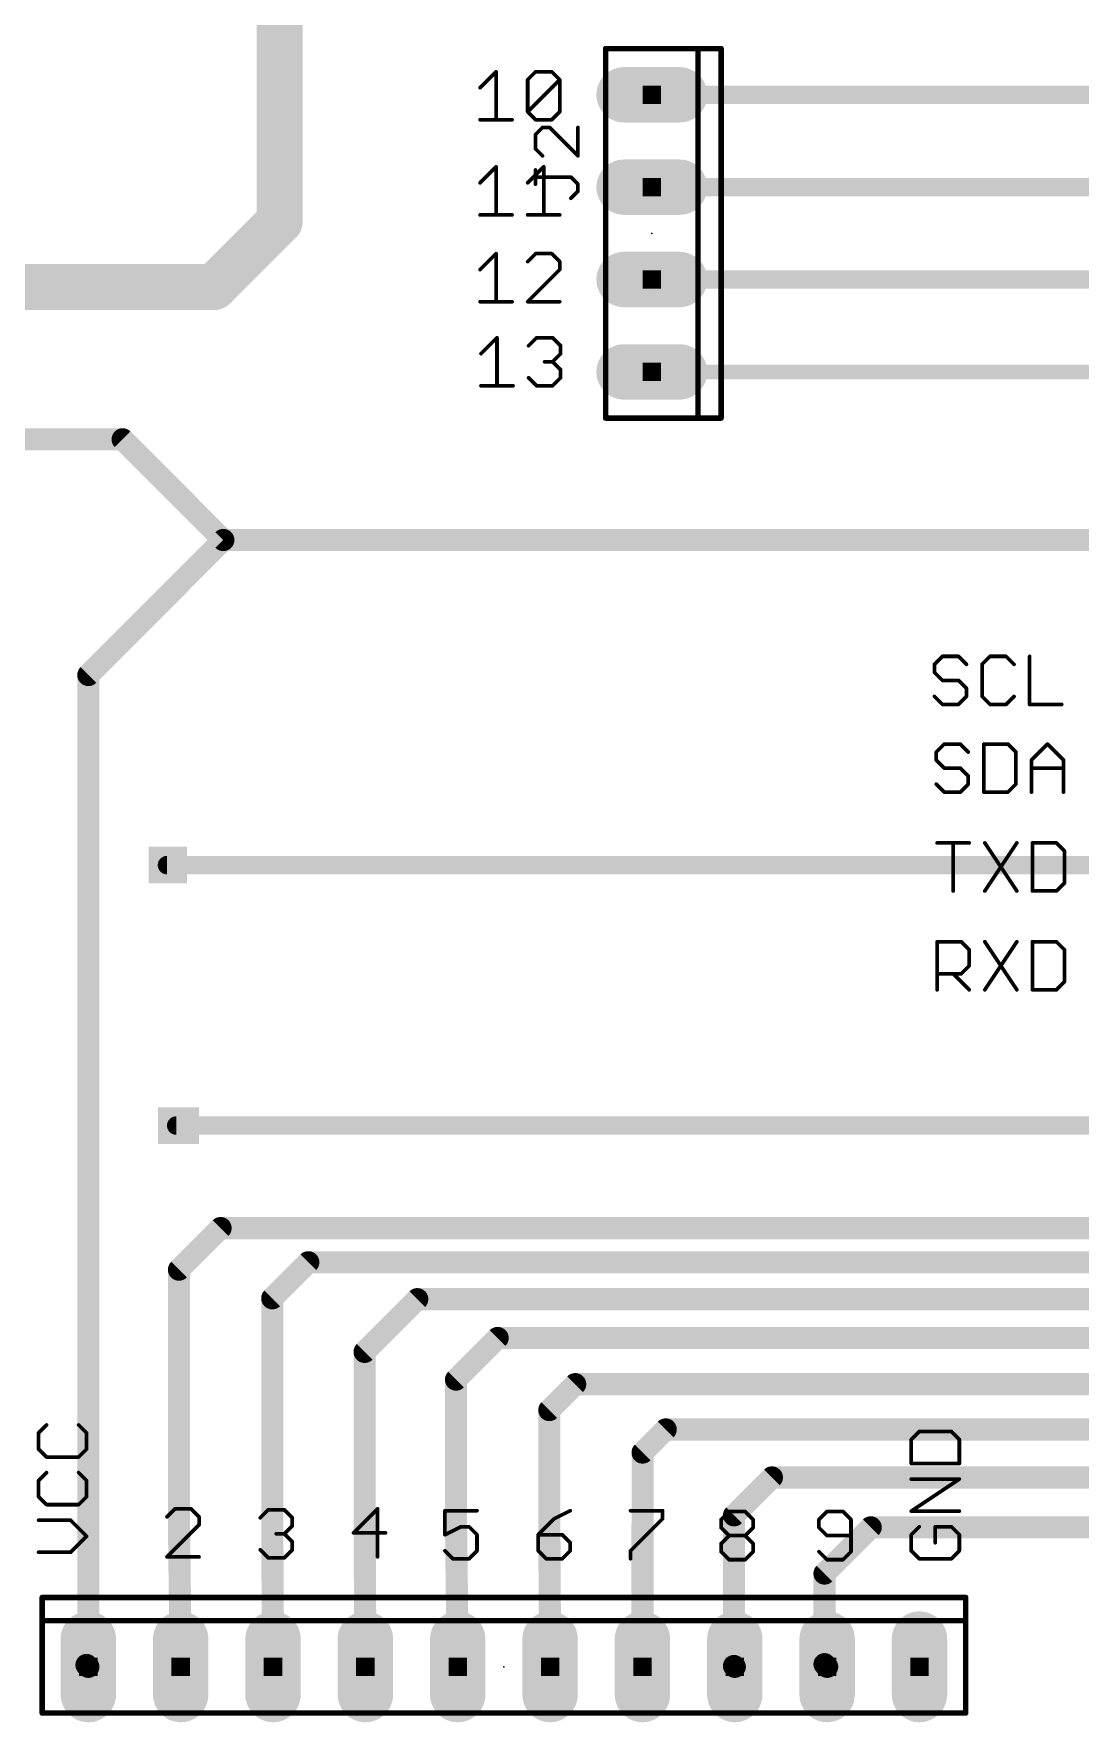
# Model space of a CAD drawing. Extents: x 0 to 165, y 0 to 217.
# Drawn here: x 71.65 to 100.43, y 90.02 to 136.45 of the extents above; entities that cross this region are included whole.
import ezdxf

# ---------------------------------------------------------------- set-up
doc = ezdxf.new("R2010")
doc.units = 0
for name, color, linetype in [('16', 175, 'CONTINUOUS'), ('17', 82, 'CONTINUOUS'), ('18', 82, 'CONTINUOUS'), ('20', 7, 'CONTINUOUS'), ('21', 253, 'CONTINUOUS'), ('23', 7, 'CONTINUOUS'), ('25', 253, 'CONTINUOUS')]:
    doc.layers.add(name, color=color, linetype=linetype)

# ---------------------------------------------------------------- blocks, each defined once
blk = doc.blocks.new('RECT')
blk.add_solid([(-0.5, -0.5), (0.5, -0.5), (-0.5, 0.5), (0.5, 0.5)])
blk = doc.blocks.new('LONGP100')
at = {"const_width": 1}
blk.add_lwpolyline([(-0.5, 0), (0.5, 0)], dxfattribs=at)
at = {"const_width": 0.5}
for points in [[(-0.5, 0.25, 1), (-0.5, -0.25)], [(0.5, -0.25, 1), (0.5, 0.25)]]:
    blk.add_lwpolyline(points, format="xyb", dxfattribs=at)
blk = doc.blocks.new('SQUAREV')
blk.add_solid([(-0.5, -0.5), (0.5, -0.5), (-0.5, 0.5), (0.5, 0.5)])

msp = doc.modelspace()

# ---------------------------------------------------------------- linework, layer by layer
at = {"layer": '16'}
for points, const_width in [([(78.4098, 131.2926), (78.4098, 138.811)], 1.27), ([(88.646, 134.7724), (155.0162, 134.7724)], 0.508), ([(88.646, 132.2324), (153.924, 132.2324)], 0.508), ([(76.6064, 129.4892), (78.4098, 131.2926)], 1.27), ([(31.9786, 129.4892), (76.6064, 129.4892)], 1.27), ([(88.646, 129.6924), (153.7462, 129.6924)], 0.508), ([(88.646, 127.1524), (118.745, 127.1524)], 0.4064), ([(54.4068, 125.2982), (74.0918, 125.2982)], 0.6096), ([(74.0918, 125.2982), (76.8604, 122.5296)], 0.6096), ([(73.1482, 118.8174), (76.8604, 122.5296)], 0.6096), ([(76.8604, 122.5296), (102.743, 122.5296)], 0.6096), ([(73.1482, 91.5416), (73.1482, 118.8174)], 0.6096), ([(75.311, 113.5888), (102.7176, 113.5888)], 0.508), ([(75.565, 106.426), (102.9208, 106.426)], 0.508), ([(76.7842, 103.6066), (75.6412, 102.4636)], 0.6096), ([(125.2728, 103.6066), (76.7842, 103.6066)], 0.6096), ([(75.6412, 102.4636), (75.6412, 95.4824)], 0.6096), ([(79.1972, 102.6668), (78.2066, 101.6762)], 0.6096), ([(126.7968, 102.6668), (79.1972, 102.6668)], 0.6096), ([(78.2066, 101.6762), (78.2066, 95.5078)], 0.6096), ([(82.1944, 101.6508), (80.7466, 100.203)], 0.6096), ([(128.3462, 101.6508), (82.1944, 101.6508)], 0.6096), ([(84.4042, 100.584), (83.2612, 99.441)], 0.6096), ([(129.7178, 100.584), (84.4042, 100.584)], 0.6096), ([(80.7466, 100.203), (80.7466, 95.5078)], 0.6096), ([(83.2612, 99.441), (83.2612, 95.4824)], 0.6096), ([(86.5378, 99.314), (85.8266, 98.6028)], 0.6096), ([(130.8354, 99.314), (86.5378, 99.314)], 0.6096), ([(85.8266, 98.6028), (85.8266, 95.5078)], 0.6096), ([(89.027, 98.0694), (88.392, 97.4344)], 0.6096), ([(132.461, 98.0694), (89.027, 98.0694)], 0.6096), ([(88.392, 97.4344), (88.392, 95.5332)], 0.6096), ([(91.948, 96.7486), (90.9066, 95.7072)], 0.6096), ([(133.0452, 96.7486), (91.948, 96.7486)], 0.6096), ([(75.6412, 95.4824), (75.6882, 91.5416)], 0.6096), ([(78.2066, 95.5078), (78.2282, 91.5416)], 0.6096), ([(80.7466, 95.5078), (80.7682, 91.5416)], 0.6096), ([(83.2612, 95.4824), (83.3082, 91.5416)], 0.6096), ([(85.8266, 95.5078), (85.8482, 91.5416)], 0.6096), ([(88.392, 95.5332), (88.3882, 91.5416)], 0.6096), ([(90.9066, 95.7072), (90.9066, 91.5632)], 0.6096), ([(94.6658, 95.377), (93.3958, 94.107)], 0.6096), ([(134.112, 95.377), (94.6658, 95.377)], 0.6096), ([(93.3958, 94.107), (93.3958, 91.614)], 0.6096), ([(73.0974, 91.5924), (73.1482, 91.5416)], 0.6096), ([(90.9066, 91.5632), (90.9282, 91.5416)], 0.6096), ([(93.3958, 91.614), (93.4682, 91.5416)], 0.6096)]:
    msp.add_lwpolyline(points, dxfattribs=dict(at, const_width=const_width))
for points, const_width in [([(88.646, 134.8994, 1), (88.646, 134.6454)], 0.254), ([(88.646, 132.3594, 1), (88.646, 132.1054)], 0.254), ([(78.6343, 131.0681, 1), (78.1853, 131.5171)], 0.635), ([(78.0923, 131.2926, 1), (78.7273, 131.2926)], 0.635), ([(76.3819, 129.7137, 1), (76.8309, 129.2647)], 0.635), ([(76.6064, 129.1717, 1), (76.6064, 129.8067)], 0.635), ([(88.646, 129.8194, 1), (88.646, 129.5654)], 0.254), ([(88.646, 127.254, 1), (88.646, 127.0508)], 0.2032), ([(74.1996, 125.406, 1), (73.984, 125.1904)], 0.3048), ([(74.0918, 125.1458, 1), (74.0918, 125.4506)], 0.3048), ([(76.8604, 122.682, 1), (76.8604, 122.3772)], 0.3048), ([(76.9682, 122.4218, 1), (76.7526, 122.6374)], 0.3048), ([(76.7526, 122.4218, 1), (76.9682, 122.6374)], 0.3048), ([(73.0404, 118.9252, 1), (73.256, 118.7096)], 0.3048), ([(73.3006, 118.8174, 1), (72.9958, 118.8174)], 0.3048), ([(75.311, 113.7158, 1), (75.311, 113.4618)], 0.254), ([(75.565, 106.553, 1), (75.565, 106.299)], 0.254), ([(76.7842, 103.759, 1), (76.7842, 103.4542)], 0.3048), ([(76.892, 103.4988, 1), (76.6764, 103.7144)], 0.3048), ([(75.5334, 102.5714, 1), (75.749, 102.3558)], 0.3048), ([(75.7936, 102.4636, 1), (75.4888, 102.4636)], 0.3048), ([(79.1972, 102.8192, 1), (79.1972, 102.5144)], 0.3048), ([(79.305, 102.559, 1), (79.0894, 102.7746)], 0.3048), ([(78.0988, 101.784, 1), (78.3144, 101.5684)], 0.3048), ([(78.359, 101.6762, 1), (78.0542, 101.6762)], 0.3048), ([(82.1944, 101.8032, 1), (82.1944, 101.4984)], 0.3048), ([(82.3022, 101.543, 1), (82.0866, 101.7586)], 0.3048), ([(84.4042, 100.7364, 1), (84.4042, 100.4316)], 0.3048), ([(84.512, 100.4762, 1), (84.2964, 100.6918)], 0.3048), ([(80.6388, 100.3108, 1), (80.8544, 100.0952)], 0.3048), ([(80.899, 100.203, 1), (80.5942, 100.203)], 0.3048), ([(83.1534, 99.5488, 1), (83.369, 99.3332)], 0.3048), ([(83.4136, 99.441, 1), (83.1088, 99.441)], 0.3048), ([(86.5378, 99.4664, 1), (86.5378, 99.1616)], 0.3048), ([(86.6456, 99.2062, 1), (86.43, 99.4218)], 0.3048), ([(85.979, 98.6028, 1), (85.6742, 98.6028)], 0.3048), ([(85.7188, 98.7106, 1), (85.9344, 98.495)], 0.3048), ([(89.027, 98.2218, 1), (89.027, 97.917)], 0.3048), ([(89.1348, 97.9616, 1), (88.9192, 98.1772)], 0.3048), ([(88.2842, 97.5422, 1), (88.4998, 97.3266)], 0.3048), ([(88.5444, 97.4344, 1), (88.2396, 97.4344)], 0.3048), ([(91.948, 96.901, 1), (91.948, 96.5962)], 0.3048), ([(92.0558, 96.6408, 1), (91.8402, 96.8564)], 0.3048), ([(75.7936, 95.4842, 1), (75.4888, 95.4806)], 0.3048), ([(78.359, 95.5086, 1), (78.0542, 95.507)], 0.3048), ([(78.0542, 95.5078, 1), (78.359, 95.5078)], 0.3048), ([(80.899, 95.5086, 1), (80.5942, 95.507)], 0.3048), ([(80.5942, 95.5078, 1), (80.899, 95.5078)], 0.3048), ([(83.4136, 95.4842, 1), (83.1088, 95.4806)], 0.3048), ([(85.979, 95.5086, 1), (85.6742, 95.507)], 0.3048), ([(85.6742, 95.5078, 1), (85.979, 95.5078)], 0.3048), ([(88.5444, 95.5331, 1), (88.2396, 95.5333)], 0.3048), ([(88.2396, 95.5332, 1), (88.5444, 95.5332)], 0.3048), ([(90.7988, 95.815, 1), (91.0144, 95.5994)], 0.3048), ([(91.059, 95.7072, 1), (90.7542, 95.7072)], 0.3048), ([(94.6658, 95.5294, 1), (94.6658, 95.2246)], 0.3048), ([(94.7736, 95.2692, 1), (94.558, 95.4848)], 0.3048), ([(75.4888, 95.4824, 1), (75.7936, 95.4824)], 0.3048), ([(83.1088, 95.4824, 1), (83.4136, 95.4824)], 0.3048), ([(93.288, 94.2148, 1), (93.5036, 93.9992)], 0.3048), ([(93.5482, 94.107, 1), (93.2434, 94.107)], 0.3048), ([(73.2052, 91.7002, 1), (72.9896, 91.4846)], 0.3048), ([(72.9958, 91.5416, 1), (73.3006, 91.5416)], 0.3048), ([(73.0404, 91.4338, 1), (73.256, 91.6494)], 0.3048), ([(75.5358, 91.5398, 1), (75.8406, 91.5434)], 0.3048), ([(78.0758, 91.5408, 1), (78.3806, 91.5424)], 0.3048), ([(80.6158, 91.5408, 1), (80.9206, 91.5424)], 0.3048), ([(83.1558, 91.5398, 1), (83.4606, 91.5434)], 0.3048), ([(85.6958, 91.5408, 1), (86.0006, 91.5424)], 0.3048), ([(88.2358, 91.5417, 1), (88.5406, 91.5415)], 0.3048), ([(91.0144, 91.671, 1), (90.7988, 91.4554)], 0.3048), ([(90.7542, 91.5632, 1), (91.059, 91.5632)], 0.3048), ([(90.8204, 91.4338, 1), (91.036, 91.6494)], 0.3048), ([(93.5036, 91.7218, 1), (93.288, 91.5062)], 0.3048), ([(93.2434, 91.614, 1), (93.5482, 91.614)], 0.3048), ([(93.3604, 91.4338, 1), (93.576, 91.6494)], 0.3048)]:
    msp.add_lwpolyline(points, format="xyb", dxfattribs=dict(at, const_width=const_width))
at = {"layer": '20', "const_width": 0.1016}
for points in [[(83.9216, 134.9679), (84.3622, 135.4085)], [(84.3622, 135.4085), (84.3622, 134.0866)], [(85.2313, 135.1882), (85.4516, 135.4085)], [(85.2313, 134.3069), (85.2313, 135.1882)], [(85.2313, 134.3069), (86.1126, 135.1882)], [(85.4516, 135.4085), (85.8923, 135.4085)], [(85.8923, 135.4085), (86.1126, 135.1882)], [(86.1126, 135.1882), (86.1126, 134.3069)], [(85.4516, 134.0866), (85.2313, 134.3069)], [(86.1126, 134.3069), (85.8923, 134.0866)], [(83.9216, 134.0866), (84.8029, 134.0866)], [(85.8923, 134.0866), (85.4516, 134.0866)], [(83.9216, 132.3517), (84.3622, 132.7923)], [(84.3622, 132.7923), (84.3622, 131.4704)], [(85.2313, 132.3517), (85.672, 132.7923)], [(85.672, 132.7923), (85.672, 131.4704)], [(83.9216, 131.4704), (84.8029, 131.4704)], [(85.2313, 131.4704), (86.1126, 131.4704)], [(83.9216, 129.9641), (84.3622, 130.4047)], [(84.3622, 130.4047), (84.3622, 129.0828)], [(85.4516, 130.4047), (85.2313, 130.1844)], [(85.2313, 129.0828), (86.1126, 129.9641)], [(85.8923, 130.4047), (85.4516, 130.4047)], [(86.1126, 130.1844), (85.8923, 130.4047)], [(86.1126, 129.9641), (86.1126, 130.1844)], [(83.9216, 129.0828), (84.8029, 129.0828)], [(86.1126, 129.0828), (85.2313, 129.0828)], [(83.947, 127.6527), (84.3876, 128.0933)], [(84.3876, 128.0933), (84.3876, 126.7714)], [(85.2567, 127.873), (85.477, 128.0933)], [(85.477, 128.0933), (85.9177, 128.0933)], [(85.9177, 128.0933), (86.138, 127.873)], [(86.138, 127.6527), (85.9177, 127.4324)], [(86.138, 127.873), (86.138, 127.6527)], [(85.9177, 127.4324), (85.6974, 127.4324)], [(85.9177, 127.4324), (86.138, 127.212)], [(86.138, 127.212), (86.138, 126.9917)], [(83.947, 126.7714), (84.8283, 126.7714)], [(85.477, 126.7714), (85.2567, 126.9917)], [(85.9177, 126.7714), (85.477, 126.7714)], [(86.138, 126.9917), (85.9177, 126.7714)], [(96.6387, 119.3303), (96.4184, 119.11)], [(97.0794, 119.3303), (96.6387, 119.3303)], [(97.2997, 119.11), (97.0794, 119.3303)], [(97.9484, 119.3303), (97.7281, 119.11)], [(98.3891, 119.3303), (97.9484, 119.3303)], [(98.6094, 119.11), (98.3891, 119.3303)], [(99.0379, 119.3303), (99.0379, 118.0084)], [(96.4184, 119.11), (96.4184, 118.8897)], [(96.4184, 118.8897), (96.6387, 118.6694)], [(97.7281, 119.11), (97.7281, 118.2287)], [(96.6387, 118.6694), (97.0794, 118.6694)], [(97.0794, 118.6694), (97.2997, 118.449)], [(97.2997, 118.449), (97.2997, 118.2287)], [(96.6387, 118.0084), (96.4184, 118.2287)], [(97.0794, 118.0084), (96.6387, 118.0084)], [(97.2997, 118.2287), (97.0794, 118.0084)], [(97.7281, 118.2287), (97.9484, 118.0084)], [(97.9484, 118.0084), (98.3891, 118.0084)], [(98.3891, 118.0084), (98.6094, 118.2287)], [(99.0379, 118.0084), (99.9191, 118.0084)], [(96.6895, 116.9173), (96.4692, 116.697)], [(96.4692, 116.697), (96.4692, 116.4767)], [(97.1302, 116.9173), (96.6895, 116.9173)], [(97.3505, 116.697), (97.1302, 116.9173)], [(97.7789, 116.9173), (97.7789, 115.5954)], [(98.4399, 116.9173), (97.7789, 116.9173)], [(98.6602, 116.697), (98.4399, 116.9173)], [(98.6602, 115.8157), (98.6602, 116.697)], [(99.0887, 116.4767), (99.5293, 116.9173)], [(99.5293, 116.9173), (99.9699, 116.4767)], [(96.4692, 116.4767), (96.6895, 116.2564)], [(96.6895, 116.2564), (97.1302, 116.2564)], [(97.1302, 116.2564), (97.3505, 116.036)], [(97.3505, 116.036), (97.3505, 115.8157)], [(99.0887, 115.5954), (99.0887, 116.4767)], [(99.0887, 116.2564), (99.9699, 116.2564)], [(99.9699, 116.4767), (99.9699, 115.5954)], [(96.6895, 115.5954), (96.4692, 115.8157)], [(97.1302, 115.5954), (96.6895, 115.5954)], [(97.3505, 115.8157), (97.1302, 115.5954)], [(97.7789, 115.5954), (98.4399, 115.5954)], [(98.4399, 115.5954), (98.6602, 115.8157)], [(96.4946, 114.1995), (97.3759, 114.1995)], [(96.9352, 112.8776), (96.9352, 114.1995)], [(97.8043, 114.1995), (98.6856, 112.8776)], [(98.6856, 114.1995), (97.8043, 112.8776)], [(99.1141, 114.1995), (99.1141, 112.8776)], [(99.775, 114.1995), (99.1141, 114.1995)], [(99.9953, 113.9792), (99.775, 114.1995)], [(99.9953, 113.0979), (99.9953, 113.9792)], [(99.1141, 112.8776), (99.775, 112.8776)], [(99.775, 112.8776), (99.9953, 113.0979)], [(96.4946, 110.1598), (96.4946, 111.4817)], [(96.4946, 111.4817), (97.1556, 111.4817)], [(97.1556, 111.4817), (97.3759, 111.2614)], [(97.8043, 111.4817), (98.6856, 110.1598)], [(98.6856, 111.4817), (97.8043, 110.1598)], [(99.1141, 111.4817), (99.1141, 110.1598)], [(99.775, 111.4817), (99.1141, 111.4817)], [(99.9953, 111.2614), (99.775, 111.4817)], [(97.3759, 111.2614), (97.3759, 110.8208)], [(99.9953, 110.3801), (99.9953, 111.2614)], [(97.1556, 110.6004), (96.4946, 110.6004)], [(96.9352, 110.6004), (97.3759, 110.1598)], [(97.3759, 110.8208), (97.1556, 110.6004)], [(99.1141, 110.1598), (99.775, 110.1598)], [(99.775, 110.1598), (99.9953, 110.3801)], [(71.9996, 98.1919), (71.7793, 97.9716)], [(71.7793, 97.9716), (71.7793, 97.531)], [(73.1012, 97.9716), (72.8809, 98.1919)], [(73.1012, 97.531), (73.1012, 97.9716)], [(96.0026, 98.0141), (95.7823, 97.7938)], [(96.8839, 98.0141), (96.0026, 98.0141)], [(97.1042, 97.7938), (96.8839, 98.0141)], [(71.7793, 97.531), (71.9996, 97.3107)], [(72.8809, 97.3107), (73.1012, 97.531)], [(95.7823, 97.7938), (95.7823, 97.1329)], [(97.1042, 97.1329), (97.1042, 97.7938)], [(71.9996, 97.3107), (72.8809, 97.3107)], [(95.7823, 97.1329), (97.1042, 97.1329)], [(71.9996, 96.8822), (71.7793, 96.6619)], [(71.7793, 96.6619), (71.7793, 96.2212)], [(73.1012, 96.6619), (72.8809, 96.8822)], [(73.1012, 96.2212), (73.1012, 96.6619)], [(95.7823, 95.8231), (97.1042, 96.7044)], [(97.1042, 96.7044), (95.7823, 96.7044)], [(71.7793, 96.2212), (71.9996, 96.0009)], [(72.8809, 96.0009), (73.1012, 96.2212)], [(71.9996, 96.0009), (72.8809, 96.0009)], [(75.5313, 95.8861), (75.311, 95.6658)], [(75.972, 95.8861), (75.5313, 95.8861)], [(76.1923, 95.6658), (75.972, 95.8861)], [(76.1923, 95.4455), (76.1923, 95.6658)], [(77.8764, 95.6404), (78.0967, 95.8607)], [(78.0967, 95.8607), (78.5374, 95.8607)], [(78.5374, 95.8607), (78.7577, 95.6404)], [(78.7577, 95.6404), (78.7577, 95.4201)], [(81.1028, 95.8861), (80.4418, 95.2252)], [(81.1028, 94.5642), (81.1028, 95.8861)], [(83.8377, 95.8353), (82.9564, 95.8353)], [(82.9564, 95.8353), (82.9564, 95.1744)], [(85.9624, 95.615), (85.5218, 95.1744)], [(86.4031, 95.8353), (85.9624, 95.615)], [(88.0618, 95.8353), (88.9431, 95.8353)], [(88.9431, 95.615), (88.0618, 94.7337)], [(88.9431, 95.8353), (88.9431, 95.615)], [(90.551, 95.5896), (90.7713, 95.8099)], [(90.7713, 95.8099), (91.212, 95.8099)], [(91.212, 95.8099), (91.4323, 95.5896)], [(93.4637, 95.8099), (93.2434, 95.5896)], [(93.9044, 95.8099), (93.4637, 95.8099)], [(94.1247, 95.5896), (93.9044, 95.8099)], [(97.1042, 95.8231), (95.7823, 95.8231)], [(72.6606, 95.5725), (71.7793, 95.5725)], [(73.1012, 95.1318), (72.6606, 95.5725)], [(75.311, 94.5642), (76.1923, 95.4455)], [(78.5374, 95.1998), (78.317, 95.1998)], [(78.7577, 95.4201), (78.5374, 95.1998)], [(78.5374, 95.1998), (78.7577, 94.9794)], [(80.4418, 95.2252), (81.3231, 95.2252)], [(82.9564, 95.1744), (83.397, 95.3947)], [(83.397, 95.3947), (83.6174, 95.3947)], [(83.6174, 95.3947), (83.8377, 95.1744)], [(83.8377, 95.1744), (83.8377, 94.7337)], [(85.5218, 95.1744), (85.5218, 94.7337)], [(86.1828, 95.1744), (85.5218, 95.1744)], [(86.4031, 94.954), (86.1828, 95.1744)], [(90.551, 95.3693), (90.551, 95.5896)], [(90.7713, 95.149), (90.551, 95.3693)], [(90.551, 94.9286), (90.7713, 95.149)], [(90.7713, 95.149), (91.212, 95.149)], [(91.4323, 95.3693), (91.212, 95.149)], [(91.212, 95.149), (91.4323, 94.9286)], [(91.4323, 95.5896), (91.4323, 95.3693)], [(93.2434, 95.5896), (93.2434, 95.3693)], [(93.2434, 95.3693), (93.4637, 95.149)], [(93.4637, 95.149), (94.1247, 95.149)], [(94.1247, 94.7083), (94.1247, 95.5896)], [(96.0026, 95.3947), (95.7823, 95.1744)], [(95.7823, 95.1744), (95.7823, 94.7337)], [(96.8839, 95.3947), (96.4432, 95.3947)], [(96.4432, 95.3947), (96.4432, 94.954)], [(97.1042, 95.1744), (96.8839, 95.3947)], [(97.1042, 94.7337), (97.1042, 95.1744)], [(71.7793, 94.6912), (72.6606, 94.6912)], [(72.6606, 94.6912), (73.1012, 95.1318)], [(78.0967, 94.5388), (77.8764, 94.7591)], [(78.7577, 94.7591), (78.5374, 94.5388)], [(78.7577, 94.9794), (78.7577, 94.7591)], [(83.1767, 94.5134), (82.9564, 94.7337)], [(83.8377, 94.7337), (83.6174, 94.5134)], [(85.5218, 94.7337), (85.7421, 94.5134)], [(86.1828, 94.5134), (86.4031, 94.7337)], [(86.4031, 94.7337), (86.4031, 94.954)], [(88.0618, 94.7337), (88.0618, 94.5134)], [(90.551, 94.7083), (90.551, 94.9286)], [(90.7713, 94.488), (90.551, 94.7083)], [(91.4323, 94.7083), (91.212, 94.488)], [(91.4323, 94.9286), (91.4323, 94.7083)], [(93.2434, 94.7083), (93.4637, 94.488)], [(93.9044, 94.488), (94.1247, 94.7083)], [(95.7823, 94.7337), (96.0026, 94.5134)], [(96.8839, 94.5134), (97.1042, 94.7337)], [(76.1923, 94.5642), (75.311, 94.5642)], [(78.5374, 94.5388), (78.0967, 94.5388)], [(83.6174, 94.5134), (83.1767, 94.5134)], [(85.7421, 94.5134), (86.1828, 94.5134)], [(91.212, 94.488), (90.7713, 94.488)], [(93.4637, 94.488), (93.9044, 94.488)], [(96.0026, 94.5134), (96.8839, 94.5134)]]:
    msp.add_lwpolyline(points, dxfattribs=at)
at = {"layer": '20', "const_width": 0.0508}
for points in [[(84.3876, 135.4085, 1), (84.3368, 135.4085)], [(84.3802, 135.3906, 1), (84.3443, 135.4265)], [(85.2567, 135.1882, 1), (85.2059, 135.1882)], [(85.2134, 135.2062, 1), (85.2493, 135.1702)], [(85.4516, 135.4339, 1), (85.4516, 135.3831)], [(85.4696, 135.3906, 1), (85.4337, 135.4265)], [(85.9102, 135.4265, 1), (85.8743, 135.3906)], [(85.8923, 135.3831, 1), (85.8923, 135.4339)], [(86.138, 135.1882, 1), (86.0872, 135.1882)], [(86.1306, 135.1702, 1), (86.0946, 135.2062)], [(86.0946, 135.1702, 1), (86.1306, 135.2062)], [(83.9036, 134.9858, 1), (83.9396, 134.9499)], [(85.2059, 134.3069, 1), (85.2567, 134.3069)], [(85.2493, 134.3249, 1), (85.2134, 134.289)], [(85.2134, 134.3249, 1), (85.2493, 134.289)], [(86.0872, 134.3069, 1), (86.138, 134.3069)], [(86.1306, 134.289, 1), (86.0946, 134.3249)], [(83.9216, 134.112, 1), (83.9216, 134.0612)], [(84.3368, 134.0866, 1), (84.3876, 134.0866)], [(84.8029, 134.0612, 1), (84.8029, 134.112)], [(85.4516, 134.112, 1), (85.4516, 134.0612)], [(85.4337, 134.0686, 1), (85.4696, 134.1046)], [(85.8743, 134.1046, 1), (85.9102, 134.0686)], [(85.8923, 134.0612, 1), (85.8923, 134.112)], [(84.3876, 132.7923, 1), (84.3368, 132.7923)], [(84.3802, 132.7744, 1), (84.3443, 132.8103)], [(85.6974, 132.7923, 1), (85.6466, 132.7923)], [(85.6899, 132.7744, 1), (85.654, 132.8103)], [(83.9036, 132.3696, 1), (83.9396, 132.3337)], [(85.2134, 132.3696, 1), (85.2493, 132.3337)], [(83.9216, 131.4958, 1), (83.9216, 131.445)], [(84.3368, 131.4704, 1), (84.3876, 131.4704)], [(84.8029, 131.445, 1), (84.8029, 131.4958)], [(85.2313, 131.4958, 1), (85.2313, 131.445)], [(85.6466, 131.4704, 1), (85.6974, 131.4704)], [(86.1126, 131.445, 1), (86.1126, 131.4958)], [(84.3876, 130.4047, 1), (84.3368, 130.4047)], [(84.3802, 130.3868, 1), (84.3443, 130.4227)], [(85.2134, 130.2024, 1), (85.2493, 130.1664)], [(85.4516, 130.4301, 1), (85.4516, 130.3793)], [(85.4696, 130.3868, 1), (85.4337, 130.4227)], [(85.9102, 130.4227, 1), (85.8743, 130.3868)], [(85.8923, 130.3793, 1), (85.8923, 130.4301)], [(86.138, 130.1844, 1), (86.0872, 130.1844)], [(86.0946, 130.1664, 1), (86.1306, 130.2024)], [(86.1306, 129.9461, 1), (86.0946, 129.982)], [(83.9036, 129.982, 1), (83.9396, 129.9461)], [(86.0872, 129.9641, 1), (86.138, 129.9641)], [(83.9216, 129.1082, 1), (83.9216, 129.0574)], [(84.3368, 129.0828, 1), (84.3876, 129.0828)], [(84.8029, 129.0574, 1), (84.8029, 129.1082)], [(85.2313, 129.1082, 1), (85.2313, 129.0574)], [(85.2134, 129.1008, 1), (85.2493, 129.0648)], [(86.1126, 129.0574, 1), (86.1126, 129.1082)], [(83.929, 127.6706, 1), (83.965, 127.6347)], [(84.413, 128.0933, 1), (84.3622, 128.0933)], [(84.4056, 128.0754, 1), (84.3697, 128.1113)], [(85.2388, 127.891, 1), (85.2747, 127.855)], [(85.477, 128.1187, 1), (85.477, 128.0679)], [(85.495, 128.0754, 1), (85.4591, 128.1113)], [(85.9356, 128.1113, 1), (85.8997, 128.0754)], [(85.9177, 128.0679, 1), (85.9177, 128.1187)], [(86.1634, 127.873, 1), (86.1126, 127.873)], [(86.12, 127.855, 1), (86.156, 127.891)], [(86.156, 127.6347, 1), (86.12, 127.6706)], [(85.6974, 127.4578, 1), (85.6974, 127.407)], [(85.9356, 127.4503, 1), (85.8997, 127.4144)], [(85.8997, 127.4503, 1), (85.9356, 127.4144)], [(85.9177, 127.407, 1), (85.9177, 127.4578)], [(86.1126, 127.6527, 1), (86.1634, 127.6527)], [(86.1634, 127.212, 1), (86.1126, 127.212)], [(86.12, 127.1941, 1), (86.156, 127.23)], [(83.947, 126.7968, 1), (83.947, 126.746)], [(84.3622, 126.7714, 1), (84.413, 126.7714)], [(84.8283, 126.746, 1), (84.8283, 126.7968)], [(85.2747, 127.0097, 1), (85.2388, 126.9738)], [(85.477, 126.7968, 1), (85.477, 126.746)], [(85.4591, 126.7534, 1), (85.495, 126.7894)], [(85.8997, 126.7894, 1), (85.9356, 126.7534)], [(85.9177, 126.746, 1), (85.9177, 126.7968)], [(86.1126, 126.9917, 1), (86.1634, 126.9917)], [(86.156, 126.9738, 1), (86.12, 127.0097)], [(96.6387, 119.3557, 1), (96.6387, 119.3049)], [(96.6567, 119.3124, 1), (96.6208, 119.3483)], [(97.0973, 119.3483, 1), (97.0614, 119.3124)], [(97.0794, 119.3049, 1), (97.0794, 119.3557)], [(97.9484, 119.3557, 1), (97.9484, 119.3049)], [(97.9664, 119.3124, 1), (97.9305, 119.3483)], [(98.407, 119.3483, 1), (98.3711, 119.3124)], [(98.3891, 119.3049, 1), (98.3891, 119.3557)], [(99.0633, 119.3303, 1), (99.0125, 119.3303)], [(96.4004, 119.128, 1), (96.4364, 119.092)], [(96.4438, 119.11, 1), (96.393, 119.11)], [(96.4364, 118.9076, 1), (96.4004, 118.8717)], [(96.393, 118.8897, 1), (96.4438, 118.8897)], [(97.2817, 119.092, 1), (97.3176, 119.128)], [(97.7535, 119.11, 1), (97.7027, 119.11)], [(97.7102, 119.128, 1), (97.7461, 119.092)], [(98.5914, 119.092, 1), (98.6274, 119.128)], [(96.6387, 118.6948, 1), (96.6387, 118.644)], [(96.6208, 118.6514, 1), (96.6567, 118.6873)], [(97.0973, 118.6873, 1), (97.0614, 118.6514)], [(97.0794, 118.644, 1), (97.0794, 118.6948)], [(97.3251, 118.449, 1), (97.2743, 118.449)], [(97.2817, 118.4311, 1), (97.3176, 118.467)], [(96.4364, 118.2467, 1), (96.4004, 118.2108)], [(96.6387, 118.0338, 1), (96.6387, 117.983)], [(96.6208, 117.9904, 1), (96.6567, 118.0264)], [(97.0614, 118.0264, 1), (97.0973, 117.9904)], [(97.0794, 117.983, 1), (97.0794, 118.0338)], [(97.2743, 118.2287, 1), (97.3251, 118.2287)], [(97.3176, 118.2108, 1), (97.2817, 118.2467)], [(97.7027, 118.2287, 1), (97.7535, 118.2287)], [(97.7461, 118.2467, 1), (97.7102, 118.2108)], [(97.9484, 118.0338, 1), (97.9484, 117.983)], [(97.9305, 117.9904, 1), (97.9664, 118.0264)], [(98.3711, 118.0264, 1), (98.407, 117.9904)], [(98.3891, 117.983, 1), (98.3891, 118.0338)], [(98.6274, 118.2108, 1), (98.5914, 118.2467)], [(99.0379, 118.0338, 1), (99.0379, 117.983)], [(99.0125, 118.0084, 1), (99.0633, 118.0084)], [(99.9191, 117.983, 1), (99.9191, 118.0338)], [(96.4512, 116.715, 1), (96.4872, 116.679)], [(96.4946, 116.697, 1), (96.4438, 116.697)], [(96.6895, 116.9427, 1), (96.6895, 116.8919)], [(96.7075, 116.8994, 1), (96.6716, 116.9353)], [(97.1481, 116.9353, 1), (97.1122, 116.8994)], [(97.1302, 116.8919, 1), (97.1302, 116.9427)], [(97.3325, 116.679, 1), (97.3684, 116.715)], [(97.8043, 116.9173, 1), (97.7535, 116.9173)], [(97.7789, 116.9427, 1), (97.7789, 116.8919)], [(98.4578, 116.9353, 1), (98.4219, 116.8994)], [(98.4399, 116.8919, 1), (98.4399, 116.9427)], [(98.6856, 116.697, 1), (98.6348, 116.697)], [(98.6422, 116.679, 1), (98.6782, 116.715)], [(99.5473, 116.9353, 1), (99.5113, 116.8994)], [(99.5473, 116.8994, 1), (99.5113, 116.9353)], [(96.4872, 116.4946, 1), (96.4512, 116.4587)], [(96.4438, 116.4767, 1), (96.4946, 116.4767)], [(96.6895, 116.2818, 1), (96.6895, 116.231)], [(96.6716, 116.2384, 1), (96.7075, 116.2743)], [(97.1481, 116.2743, 1), (97.1122, 116.2384)], [(97.1302, 116.231, 1), (97.1302, 116.2818)], [(97.3759, 116.036, 1), (97.3251, 116.036)], [(99.1141, 116.4767, 1), (99.0632, 116.4767)], [(99.0707, 116.4946, 1), (99.1066, 116.4587)], [(99.0887, 116.2818, 1), (99.0887, 116.231)], [(99.9953, 116.4767, 1), (99.9445, 116.4767)], [(99.952, 116.4587, 1), (99.9879, 116.4946)], [(99.9699, 116.231, 1), (99.9699, 116.2818)], [(96.4872, 115.8337, 1), (96.4512, 115.7978)], [(96.6895, 115.6208, 1), (96.6895, 115.57)], [(96.6716, 115.5774, 1), (96.7075, 115.6134)], [(97.1122, 115.6134, 1), (97.1481, 115.5774)], [(97.1302, 115.57, 1), (97.1302, 115.6208)], [(97.3251, 115.8157, 1), (97.3759, 115.8157)], [(97.3325, 116.0181, 1), (97.3684, 116.054)], [(97.3684, 115.7978, 1), (97.3325, 115.8337)], [(97.7789, 115.6208, 1), (97.7789, 115.57)], [(97.7535, 115.5954, 1), (97.8043, 115.5954)], [(98.4219, 115.6134, 1), (98.4578, 115.5774)], [(98.4399, 115.57, 1), (98.4399, 115.6208)], [(98.6348, 115.8157, 1), (98.6856, 115.8157)], [(98.6782, 115.7978, 1), (98.6422, 115.8337)], [(99.0632, 115.5954, 1), (99.1141, 115.5954)], [(99.9445, 115.5954, 1), (99.9953, 115.5954)], [(96.4946, 114.2249, 1), (96.4946, 114.1741)], [(96.9606, 114.1995, 1), (96.9098, 114.1995)], [(97.3759, 114.1741, 1), (97.3759, 114.2249)], [(97.8255, 114.2136, 1), (97.7832, 114.1854)], [(98.7067, 114.1854, 1), (98.6645, 114.2136)], [(99.1395, 114.1995, 1), (99.0887, 114.1995)], [(99.1141, 114.2249, 1), (99.1141, 114.1741)], [(99.793, 114.2175, 1), (99.7571, 114.1816)], [(99.775, 114.1741, 1), (99.775, 114.2249)], [(100.0207, 113.9792, 1), (99.9699, 113.9792)], [(99.9774, 113.9612, 1), (100.0133, 113.9972)], [(96.9098, 112.8776, 1), (96.9606, 112.8776)], [(97.7832, 112.8917, 1), (97.8255, 112.8635)], [(98.6645, 112.8635, 1), (98.7067, 112.8917)], [(99.1141, 112.903, 1), (99.1141, 112.8522)], [(99.0887, 112.8776, 1), (99.1395, 112.8776)], [(99.7571, 112.8956, 1), (99.793, 112.8596)], [(99.775, 112.8522, 1), (99.775, 112.903)], [(99.9699, 113.0979, 1), (100.0207, 113.0979)], [(100.0133, 113.08, 1), (99.9774, 113.1159)], [(96.52, 111.4817, 1), (96.4692, 111.4817)], [(96.4946, 111.5071, 1), (96.4946, 111.4563)], [(97.1735, 111.4997, 1), (97.1376, 111.4638)], [(97.1556, 111.4563, 1), (97.1556, 111.5071)], [(97.8255, 111.4958, 1), (97.7832, 111.4676)], [(98.7067, 111.4676, 1), (98.6645, 111.4958)], [(99.1395, 111.4817, 1), (99.0887, 111.4817)], [(99.1141, 111.5071, 1), (99.1141, 111.4563)], [(99.793, 111.4997, 1), (99.7571, 111.4638)], [(99.775, 111.4563, 1), (99.775, 111.5071)], [(97.4013, 111.2614, 1), (97.3505, 111.2614)], [(97.3579, 111.2434, 1), (97.3938, 111.2794)], [(100.0207, 111.2614, 1), (99.9699, 111.2614)], [(99.9774, 111.2434, 1), (100.0133, 111.2794)], [(96.4946, 110.6258, 1), (96.4946, 110.575)], [(96.9532, 110.6184, 1), (96.9173, 110.5825)], [(97.1376, 110.6184, 1), (97.1735, 110.5825)], [(97.1556, 110.575, 1), (97.1556, 110.6258)], [(97.3505, 110.8208, 1), (97.4013, 110.8208)], [(97.3938, 110.8028, 1), (97.3579, 110.8387)], [(96.4692, 110.1598, 1), (96.52, 110.1598)], [(97.3579, 110.1418, 1), (97.3938, 110.1778)], [(97.7832, 110.1739, 1), (97.8255, 110.1457)], [(98.6645, 110.1457, 1), (98.7067, 110.1739)], [(99.1141, 110.1852, 1), (99.1141, 110.1344)], [(99.0887, 110.1598, 1), (99.1395, 110.1598)], [(99.7571, 110.1778, 1), (99.793, 110.1418)], [(99.775, 110.1344, 1), (99.775, 110.1852)], [(99.9699, 110.3801, 1), (100.0207, 110.3801)], [(100.0133, 110.3622, 1), (99.9774, 110.3981)], [(71.8047, 97.9716, 1), (71.7539, 97.9716)], [(71.7613, 97.9896, 1), (71.7972, 97.9537)], [(72.0176, 98.174, 1), (71.9816, 98.2099)], [(72.8988, 98.2099, 1), (72.8629, 98.174)], [(73.1266, 97.9716, 1), (73.0758, 97.9716)], [(73.0832, 97.9537, 1), (73.1192, 97.9896)], [(96.0026, 98.0395, 1), (96.0026, 97.9887)], [(96.0206, 97.9962, 1), (95.9846, 98.0321)], [(96.9018, 98.0321, 1), (96.8659, 97.9962)], [(96.8839, 97.9887, 1), (96.8839, 98.0395)], [(71.7972, 97.5489, 1), (71.7613, 97.513)], [(71.7539, 97.531, 1), (71.8047, 97.531)], [(73.0758, 97.531, 1), (73.1266, 97.531)], [(73.1192, 97.513, 1), (73.0832, 97.5489)], [(95.8077, 97.7938, 1), (95.7569, 97.7938)], [(95.7643, 97.8118, 1), (95.8002, 97.7759)], [(97.1296, 97.7938, 1), (97.0788, 97.7938)], [(97.0862, 97.7759, 1), (97.1222, 97.8118)], [(71.9996, 97.3361, 1), (71.9996, 97.2853)], [(71.9816, 97.2927, 1), (72.0176, 97.3286)], [(72.8629, 97.3286, 1), (72.8988, 97.2927)], [(72.8809, 97.2853, 1), (72.8809, 97.3361)], [(95.7823, 97.1583, 1), (95.7823, 97.1075)], [(95.7569, 97.1329, 1), (95.8077, 97.1329)], [(97.0788, 97.1329, 1), (97.1296, 97.1329)], [(97.1042, 97.1075, 1), (97.1042, 97.1583)], [(71.8047, 96.6619, 1), (71.7539, 96.6619)], [(71.7613, 96.6798, 1), (71.7972, 96.6439)], [(72.0176, 96.8642, 1), (71.9816, 96.9002)], [(72.8988, 96.9002, 1), (72.8629, 96.8642)], [(73.1266, 96.6619, 1), (73.0758, 96.6619)], [(73.0832, 96.6439, 1), (73.1192, 96.6798)], [(95.7823, 96.7298, 1), (95.7823, 96.679)], [(97.1183, 96.6833, 1), (97.0901, 96.7255)], [(97.1042, 96.679, 1), (97.1042, 96.7298)], [(71.7972, 96.2392, 1), (71.7613, 96.2033)], [(71.7539, 96.2212, 1), (71.8047, 96.2212)], [(73.0758, 96.2212, 1), (73.1266, 96.2212)], [(73.1192, 96.2033, 1), (73.0832, 96.2392)], [(71.9996, 96.0263, 1), (71.9996, 95.9755)], [(71.9816, 95.983, 1), (72.0176, 96.0189)], [(72.8629, 96.0189, 1), (72.8988, 95.983)], [(72.8809, 95.9755, 1), (72.8809, 96.0263)], [(75.293, 95.6838, 1), (75.329, 95.6478)], [(75.5313, 95.9115, 1), (75.5313, 95.8607)], [(75.5493, 95.8682, 1), (75.5134, 95.9041)], [(75.9899, 95.9041, 1), (75.954, 95.8682)], [(75.972, 95.8607, 1), (75.972, 95.9115)], [(76.2177, 95.6658, 1), (76.1669, 95.6658)], [(76.1743, 95.6478, 1), (76.2102, 95.6838)], [(77.8584, 95.6584, 1), (77.8944, 95.6224)], [(78.0967, 95.8861, 1), (78.0967, 95.8353)], [(78.1147, 95.8428, 1), (78.0788, 95.8787)], [(78.5553, 95.8787, 1), (78.5194, 95.8428)], [(78.5374, 95.8353, 1), (78.5374, 95.8861)], [(78.7831, 95.6404, 1), (78.7323, 95.6404)], [(78.7397, 95.6224, 1), (78.7756, 95.6584)], [(81.1282, 95.8861, 1), (81.0774, 95.8861)], [(81.1207, 95.8682, 1), (81.0848, 95.9041)], [(82.9564, 95.8607, 1), (82.9564, 95.8099)], [(82.9818, 95.8353, 1), (82.931, 95.8353)], [(83.8377, 95.8099, 1), (83.8377, 95.8607)], [(85.9511, 95.6377, 1), (85.9738, 95.5923)], [(85.9804, 95.597, 1), (85.9445, 95.633)], [(86.4144, 95.8126, 1), (86.3917, 95.858)], [(88.0618, 95.8607, 1), (88.0618, 95.8099)], [(88.9685, 95.8353, 1), (88.9177, 95.8353)], [(88.961, 95.597, 1), (88.9251, 95.633)], [(88.9431, 95.8099, 1), (88.9431, 95.8607)], [(90.7713, 95.8353, 1), (90.7713, 95.7845)], [(90.7893, 95.792, 1), (90.7534, 95.8279)], [(91.2299, 95.8279, 1), (91.194, 95.792)], [(91.212, 95.7845, 1), (91.212, 95.8353)], [(93.4637, 95.8353, 1), (93.4637, 95.7845)], [(93.4817, 95.792, 1), (93.4458, 95.8279)], [(93.9223, 95.8279, 1), (93.8864, 95.792)], [(93.9044, 95.7845, 1), (93.9044, 95.8353)], [(95.7823, 95.8485, 1), (95.7823, 95.7977)], [(95.7682, 95.8443, 1), (95.7964, 95.802)], [(97.1042, 95.7977, 1), (97.1042, 95.8485)], [(71.7793, 95.5979, 1), (71.7793, 95.5471)], [(72.6785, 95.5904, 1), (72.6426, 95.5545)], [(72.6606, 95.5471, 1), (72.6606, 95.5979)], [(76.1669, 95.4455, 1), (76.2177, 95.4455)], [(76.2102, 95.4275, 1), (76.1743, 95.4634)], [(78.317, 95.2252, 1), (78.317, 95.1744)], [(78.5553, 95.2177, 1), (78.5194, 95.1818)], [(78.5194, 95.2177, 1), (78.5553, 95.1818)], [(78.5374, 95.1744, 1), (78.5374, 95.2252)], [(78.7323, 95.4201, 1), (78.7831, 95.4201)], [(78.7756, 95.4021, 1), (78.7397, 95.438)], [(80.4418, 95.2506, 1), (80.4418, 95.1998)], [(80.4238, 95.2431, 1), (80.4598, 95.2072)], [(81.3231, 95.1998, 1), (81.3231, 95.2506)], [(82.945, 95.1971, 1), (82.9678, 95.1516)], [(82.931, 95.1744, 1), (82.9818, 95.1744)], [(83.397, 95.4201, 1), (83.397, 95.3693)], [(83.4084, 95.372, 1), (83.3857, 95.4174)], [(83.6353, 95.4126, 1), (83.5994, 95.3767)], [(83.6174, 95.3693, 1), (83.6174, 95.4201)], [(83.8631, 95.1744, 1), (83.8123, 95.1744)], [(83.8197, 95.1564, 1), (83.8556, 95.1923)], [(85.5472, 95.1744, 1), (85.4964, 95.1744)], [(85.5218, 95.1998, 1), (85.5218, 95.149)], [(85.5038, 95.1923, 1), (85.5398, 95.1564)], [(86.2007, 95.1923, 1), (86.1648, 95.1564)], [(86.1828, 95.149, 1), (86.1828, 95.1998)], [(88.9177, 95.615, 1), (88.9685, 95.615)], [(90.533, 95.6076, 1), (90.569, 95.5716)], [(90.5764, 95.5896, 1), (90.5256, 95.5896)], [(90.569, 95.3872, 1), (90.533, 95.3513)], [(90.5256, 95.3693, 1), (90.5764, 95.3693)], [(90.7713, 95.1744, 1), (90.7713, 95.1236)], [(90.7893, 95.131, 1), (90.7534, 95.1669)], [(90.7534, 95.131, 1), (90.7893, 95.1669)], [(91.2299, 95.1669, 1), (91.194, 95.131)], [(91.194, 95.1669, 1), (91.2299, 95.131)], [(91.212, 95.1236, 1), (91.212, 95.1744)], [(91.4577, 95.5896, 1), (91.4069, 95.5896)], [(91.4069, 95.3693, 1), (91.4577, 95.3693)], [(91.4143, 95.5716, 1), (91.4502, 95.6076)], [(91.4502, 95.3513, 1), (91.4143, 95.3872)], [(93.2254, 95.6076, 1), (93.2614, 95.5716)], [(93.2688, 95.5896, 1), (93.218, 95.5896)], [(93.2614, 95.3872, 1), (93.2254, 95.3513)], [(93.218, 95.3693, 1), (93.2688, 95.3693)], [(93.4637, 95.1744, 1), (93.4637, 95.1236)], [(93.4458, 95.131, 1), (93.4817, 95.1669)], [(94.1501, 95.5896, 1), (94.0993, 95.5896)], [(94.1067, 95.5716, 1), (94.1426, 95.6076)], [(94.1247, 95.1236, 1), (94.1247, 95.1744)], [(95.8077, 95.1744, 1), (95.7569, 95.1744)], [(95.7643, 95.1923, 1), (95.8002, 95.1564)], [(96.0206, 95.3767, 1), (95.9846, 95.4126)], [(96.4432, 95.4201, 1), (96.4432, 95.3693)], [(96.4686, 95.3947, 1), (96.4178, 95.3947)], [(96.9018, 95.4126, 1), (96.8659, 95.3767)], [(96.8839, 95.3693, 1), (96.8839, 95.4201)], [(97.1296, 95.1744, 1), (97.0788, 95.1744)], [(97.0862, 95.1564, 1), (97.1222, 95.1923)], [(71.7793, 94.7166, 1), (71.7793, 94.6658)], [(72.6426, 94.7092, 1), (72.6785, 94.6732)], [(72.6606, 94.6658, 1), (72.6606, 94.7166)], [(73.1192, 95.1139, 1), (73.0832, 95.1498)], [(73.0832, 95.1139, 1), (73.1192, 95.1498)], [(77.8944, 94.7771, 1), (77.8584, 94.7412)], [(78.7831, 94.9794, 1), (78.7323, 94.9794)], [(78.7323, 94.7591, 1), (78.7831, 94.7591)], [(78.7397, 94.9615, 1), (78.7756, 94.9974)], [(78.7756, 94.7412, 1), (78.7397, 94.7771)], [(82.9744, 94.7517, 1), (82.9384, 94.7158)], [(83.8123, 94.7337, 1), (83.8631, 94.7337)], [(83.8556, 94.7158, 1), (83.8197, 94.7517)], [(85.5398, 94.7517, 1), (85.5038, 94.7158)], [(85.4964, 94.7337, 1), (85.5472, 94.7337)], [(86.4285, 94.954, 1), (86.3777, 94.954)], [(86.3777, 94.7337, 1), (86.4285, 94.7337)], [(86.3851, 94.9361, 1), (86.421, 94.972)], [(86.421, 94.7158, 1), (86.3851, 94.7517)], [(88.0872, 94.7337, 1), (88.0364, 94.7337)], [(88.0438, 94.7517, 1), (88.0798, 94.7158)], [(90.5764, 94.9286, 1), (90.5256, 94.9286)], [(90.533, 94.9466, 1), (90.569, 94.9107)], [(90.569, 94.7263, 1), (90.533, 94.6904)], [(90.5256, 94.7083, 1), (90.5764, 94.7083)], [(91.4577, 94.9286, 1), (91.4069, 94.9286)], [(91.4069, 94.7083, 1), (91.4577, 94.7083)], [(91.4143, 94.9107, 1), (91.4502, 94.9466)], [(91.4502, 94.6904, 1), (91.4143, 94.7263)], [(93.2614, 94.7263, 1), (93.2254, 94.6904)], [(94.0993, 94.7083, 1), (94.1501, 94.7083)], [(94.1426, 94.6904, 1), (94.1067, 94.7263)], [(95.8002, 94.7517, 1), (95.7643, 94.7158)], [(95.7569, 94.7337, 1), (95.8077, 94.7337)], [(96.4178, 94.954, 1), (96.4686, 94.954)], [(97.0788, 94.7337, 1), (97.1296, 94.7337)], [(97.1222, 94.7158, 1), (97.0862, 94.7517)], [(75.293, 94.5822, 1), (75.329, 94.5462)], [(75.311, 94.5896, 1), (75.311, 94.5388)], [(76.1923, 94.5388, 1), (76.1923, 94.5896)], [(78.0967, 94.5642, 1), (78.0967, 94.5134)], [(78.0788, 94.5208, 1), (78.1147, 94.5568)], [(78.5194, 94.5568, 1), (78.5553, 94.5208)], [(78.5374, 94.5134, 1), (78.5374, 94.5642)], [(81.0774, 94.5642, 1), (81.1282, 94.5642)], [(83.1767, 94.5388, 1), (83.1767, 94.488)], [(83.1588, 94.4954, 1), (83.1947, 94.5314)], [(83.5994, 94.5314, 1), (83.6353, 94.4954)], [(83.6174, 94.488, 1), (83.6174, 94.5388)], [(85.7421, 94.5388, 1), (85.7421, 94.488)], [(85.7242, 94.4954, 1), (85.7601, 94.5314)], [(86.1648, 94.5314, 1), (86.2007, 94.4954)], [(86.1828, 94.488, 1), (86.1828, 94.5388)], [(88.0364, 94.5134, 1), (88.0872, 94.5134)], [(90.7713, 94.5134, 1), (90.7713, 94.4626)], [(90.7534, 94.47, 1), (90.7893, 94.506)], [(91.194, 94.506, 1), (91.2299, 94.47)], [(91.212, 94.4626, 1), (91.212, 94.5134)], [(93.4637, 94.5134, 1), (93.4637, 94.4626)], [(93.4458, 94.47, 1), (93.4817, 94.506)], [(93.8864, 94.506, 1), (93.9223, 94.47)], [(93.9044, 94.4626, 1), (93.9044, 94.5134)], [(96.0026, 94.5388, 1), (96.0026, 94.488)], [(95.9846, 94.4954, 1), (96.0206, 94.5314)], [(96.8659, 94.5314, 1), (96.9018, 94.4954)], [(96.8839, 94.488, 1), (96.8839, 94.5388)]]:
    msp.add_lwpolyline(points, format="xyb", dxfattribs=at)
at = {"layer": '21', "const_width": 0.1524}
for points in [[(87.376, 136.0424), (89.916, 136.0424)], [(87.376, 136.0424), (87.376, 125.8824)], [(89.916, 125.8824), (89.916, 136.0424)], [(89.916, 136.0424), (90.551, 136.0424)], [(90.551, 125.8824), (90.551, 136.0424)], [(89.916, 125.8824), (87.376, 125.8824)], [(90.551, 125.8824), (89.916, 125.8824)], [(71.8782, 92.8116), (71.8782, 93.4466)], [(97.2782, 93.4466), (71.8782, 93.4466)], [(97.2782, 93.4466), (97.2782, 92.8116)], [(71.8782, 90.2716), (71.8782, 92.8116)], [(97.2782, 92.8116), (71.8782, 92.8116)], [(97.2782, 92.8116), (97.2782, 90.2716)], [(71.8782, 90.2716), (97.2782, 90.2716)]]:
    msp.add_lwpolyline(points, dxfattribs=at)
at = {"layer": '21', "const_width": 0.0762}
for points in [[(87.376, 136.0805, 1), (87.376, 136.0043)], [(87.4141, 136.0424, 1), (87.3379, 136.0424)], [(89.9541, 136.0424, 1), (89.8779, 136.0424)], [(89.916, 136.0805, 1), (89.916, 136.0043)], [(89.916, 136.0043, 1), (89.916, 136.0805)], [(90.5891, 136.0424, 1), (90.5129, 136.0424)], [(90.551, 136.0043, 1), (90.551, 136.0805)], [(87.376, 125.9205, 1), (87.376, 125.8443)], [(87.3379, 125.8824, 1), (87.4141, 125.8824)], [(89.916, 125.9205, 1), (89.916, 125.8443)], [(89.8779, 125.8824, 1), (89.9541, 125.8824)], [(89.916, 125.8443, 1), (89.916, 125.9205)], [(90.5129, 125.8824, 1), (90.5891, 125.8824)], [(90.551, 125.8443, 1), (90.551, 125.9205)], [(71.9163, 93.4466, 1), (71.8401, 93.4466)], [(71.8782, 93.4847, 1), (71.8782, 93.4085)], [(97.3163, 93.4466, 1), (97.2401, 93.4466)], [(97.2782, 93.4085, 1), (97.2782, 93.4847)], [(71.9163, 92.8116, 1), (71.8401, 92.8116)], [(71.8782, 92.8497, 1), (71.8782, 92.7735)], [(97.3163, 92.8116, 1), (97.2401, 92.8116)], [(97.2782, 92.7735, 1), (97.2782, 92.8497)], [(71.8401, 92.8116, 1), (71.9163, 92.8116)], [(97.2401, 92.8116, 1), (97.3163, 92.8116)], [(71.8782, 90.3097, 1), (71.8782, 90.2335)], [(71.8401, 90.2716, 1), (71.9163, 90.2716)], [(97.2401, 90.2716, 1), (97.3163, 90.2716)], [(97.2782, 90.2335, 1), (97.2782, 90.3097)]]:
    msp.add_lwpolyline(points, format="xyb", dxfattribs=at)
at = {"layer": '23'}
for p in [(88.646, 130.9624), (84.5782, 91.5416)]:
    msp.add_point(p, dxfattribs=at)
at = {"layer": '25', "const_width": 0.1016}
for points in [[(85.6395, 133.8746), (85.4446, 133.6797)], [(85.4446, 133.6797), (85.4446, 133.2899)], [(85.8344, 133.8746), (85.6395, 133.8746)], [(86.614, 133.095), (85.8344, 133.8746)], [(86.614, 133.8746), (86.614, 133.095)], [(85.4446, 133.2899), (85.6395, 133.095)], [(85.4446, 132.3154), (85.4446, 132.7052)], [(86.4191, 132.5103), (85.4446, 132.5103)], [(86.614, 132.3154), (86.4191, 132.5103)], [(86.614, 132.1205), (86.614, 132.3154)], [(86.4191, 131.9256), (86.614, 132.1205)]]:
    msp.add_lwpolyline(points, dxfattribs=at)
at = {"layer": '25', "const_width": 0.0508}
for points in [[(85.47, 133.6797, 1), (85.4192, 133.6797)], [(85.6395, 133.9, 1), (85.6395, 133.8492)], [(85.6575, 133.8566, 1), (85.6215, 133.8926)], [(85.8524, 133.8926, 1), (85.8164, 133.8566)], [(85.8344, 133.8492, 1), (85.8344, 133.9)], [(86.6394, 133.8746, 1), (86.5886, 133.8746)], [(85.4266, 133.6977, 1), (85.4626, 133.6617)], [(85.4626, 133.3079, 1), (85.4266, 133.2719)], [(85.4192, 133.2899, 1), (85.47, 133.2899)], [(85.6215, 133.077, 1), (85.6575, 133.113)], [(86.5886, 133.095, 1), (86.6394, 133.095)], [(86.596, 133.077, 1), (86.632, 133.113)], [(85.47, 132.7052, 1), (85.4192, 132.7052)], [(85.4446, 132.5357, 1), (85.4446, 132.4849)], [(85.4192, 132.3154, 1), (85.47, 132.3154)], [(86.4371, 132.5283, 1), (86.4011, 132.4923)], [(86.4191, 132.4849, 1), (86.4191, 132.5357)], [(86.6394, 132.3154, 1), (86.5886, 132.3154)], [(86.596, 132.2974, 1), (86.632, 132.3334)], [(86.4011, 131.9436, 1), (86.4371, 131.9076)], [(86.5886, 132.1205, 1), (86.6394, 132.1205)], [(86.632, 132.1025, 1), (86.596, 132.1385)]]:
    msp.add_lwpolyline(points, format="xyb", dxfattribs=at)

# ---------------------------------------------------------------- block references
at = {"layer": '17', "xscale": 1.524, "yscale": 1.524}
for p, rotation in [((88.646, 134.7724), 180), ((88.646, 132.2324), 180), ((88.646, 129.6924), 180), ((88.646, 127.1524), 180), ((73.1482, 91.5416), 90), ((75.6882, 91.5416), 90), ((78.2282, 91.5416), 90), ((80.7682, 91.5416), 90), ((83.3082, 91.5416), 90), ((85.8482, 91.5416), 90), ((88.3882, 91.5416), 90), ((90.9282, 91.5416), 90), ((93.4682, 91.5416), 90), ((96.0082, 91.5416), 90)]:
    msp.add_blockref('LONGP100', p, dxfattribs=dict(at, rotation=rotation))
at = {"layer": '18', "xscale": 1.0064, "yscale": 1.0064}
for p in [(75.311, 113.5888), (75.3618, 113.5888), (75.565, 106.426), (75.692, 106.426)]:
    msp.add_blockref('SQUAREV', p, dxfattribs=at)
at = {"layer": '21', "xscale": 0.508, "yscale": 0.508, "rotation": 270}
for p in [(88.646, 134.7724), (88.646, 132.2324), (88.646, 129.6924), (88.646, 127.1524)]:
    msp.add_blockref('RECT', p, dxfattribs=at)
at = {"layer": '21', "xscale": 0.508, "yscale": 0.508}
for p in [(73.1482, 91.5416), (75.6882, 91.5416), (78.2282, 91.5416), (80.7682, 91.5416), (83.3082, 91.5416), (85.8482, 91.5416), (88.3882, 91.5416), (90.9282, 91.5416), (93.4682, 91.5416), (96.0082, 91.5416)]:
    msp.add_blockref('RECT', p, dxfattribs=at)

doc.saveas('drawing.dxf')
